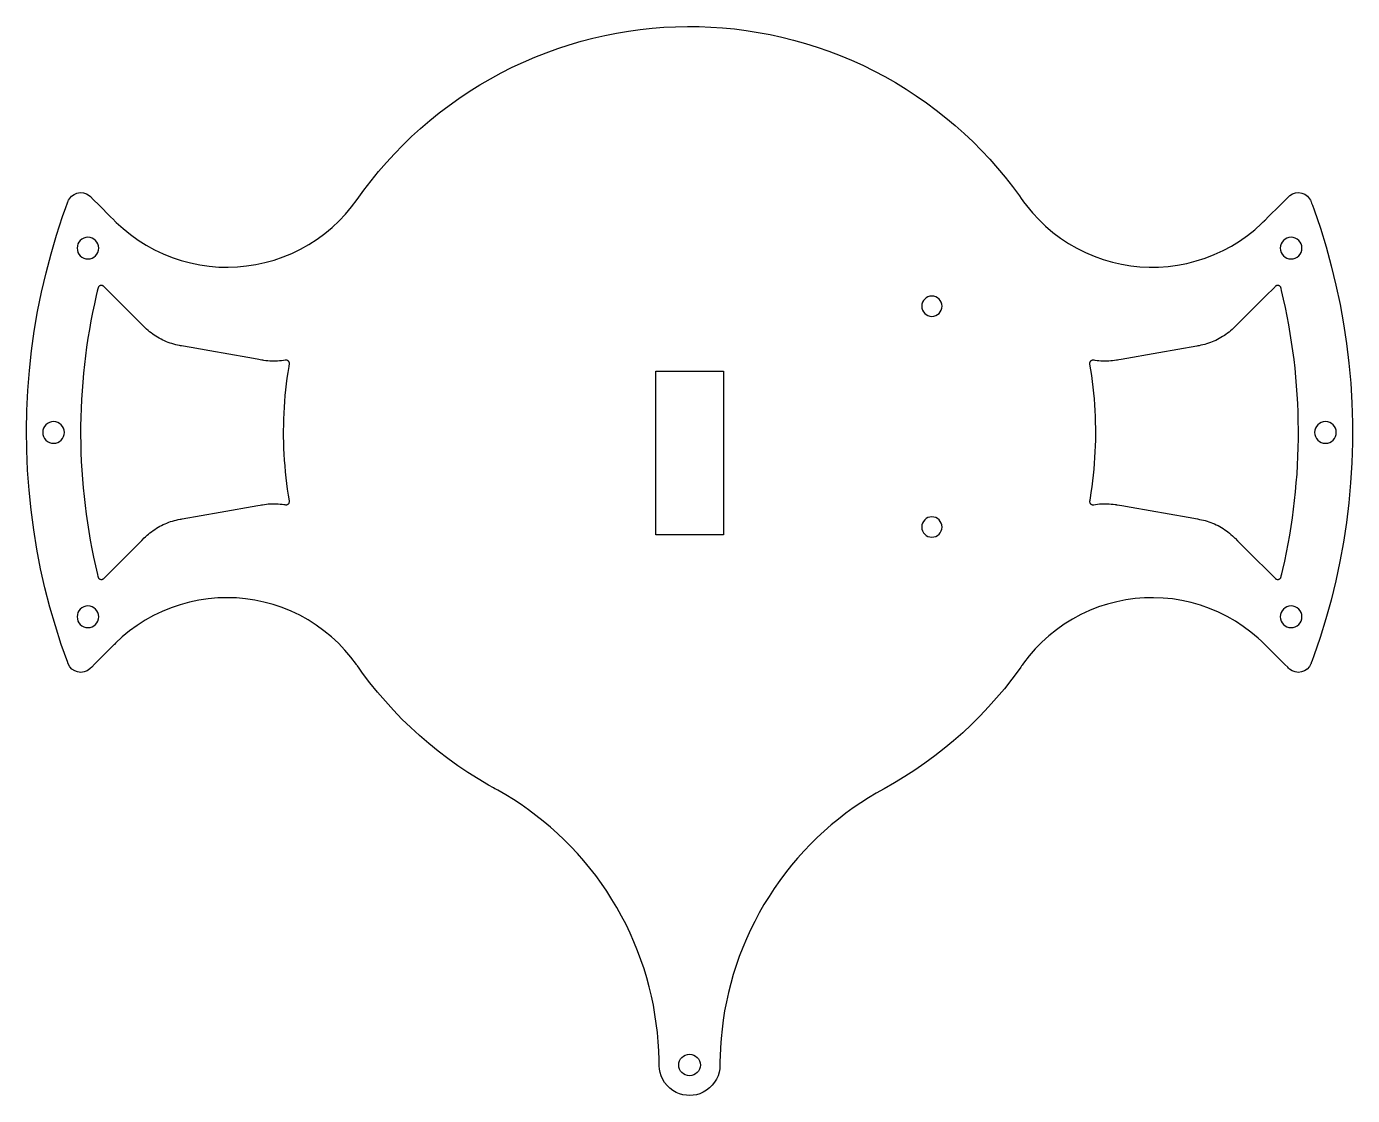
# Model space of a CAD drawing. Header units: millimetres. Extents: x -98 to 98, y -95 to 63.
import ezdxf

# ---------------------------------------------------------------- set-up
doc = ezdxf.new("R2010")
doc.units = ezdxf.units.MM
doc.layers.add('Layer 3 Sketches', color=254, linetype='Continuous', true_color=0xc2ced6)

msp = doc.modelspace()

# ---------------------------------------------------------------- linework, layer by layer
msp.add_lwpolyline([(-5, -12.11), (-5, 12.11), (5, 12.11), (5, -12.11)], close=True)
at = {"extrusion": (0, 1e-16, -1)}
msp.add_circle((-35.82, 21.69), 1.5, dxfattribs=at)
at = {"extrusion": (0, 0, -1)}
msp.add_circle((-35.82, -10.94), 1.5, dxfattribs=at)
at = {"layer": 'Layer 3 Sketches', "color": 7}
for points in [[(-49.13, 37.47), (-48.12, 38.87), (-47.06, 40.25), (-45.96, 41.61), (-44.81, 42.94), (-43.61, 44.24), (-42.37, 45.52), (-41.09, 46.76), (-39.77, 47.97), (-38.4, 49.14), (-37, 50.27), (-35.55, 51.37), (-34.08, 52.42), (-32.56, 53.43), (-31.02, 54.4), (-29.44, 55.31), (-27.84, 56.19), (-26.21, 57.01), (-24.56, 57.78), (-22.89, 58.5), (-21.2, 59.17), (-19.49, 59.78), (-17.77, 60.34), (-16.03, 60.85), (-14.29, 61.31), (-12.54, 61.71), (-10.79, 62.06), (-9.04, 62.35), (-7.28, 62.59), (-5.53, 62.78), (-3.78, 62.92), (-2.05, 63), (-0.32, 63.04), (1.41, 63.02), (3.14, 62.95), (4.89, 62.84), (6.64, 62.67), (8.39, 62.45), (10.14, 62.17), (11.9, 61.84), (13.65, 61.46), (15.39, 61.03), (17.13, 60.54), (18.86, 60), (20.57, 59.4), (22.27, 58.75), (23.95, 58.05), (25.61, 57.3), (27.25, 56.49), (28.86, 55.64), (30.44, 54.74), (32, 53.79), (33.52, 52.8), (35.01, 51.76), (36.47, 50.68), (37.89, 49.56), (39.27, 48.4), (40.61, 47.21), (41.91, 45.98), (43.16, 44.71), (44.37, 43.42), (45.54, 42.1), (46.66, 40.75), (47.74, 39.38), (48.77, 37.99), (49.02, 37.64), (49.14, 37.47), (49.19, 37.4), (49.38, 37.12), (49.79, 36.58), (50.67, 35.51), (51.61, 34.49), (52.63, 33.52), (53.7, 32.61), (54.84, 31.75), (56.02, 30.97), (57.26, 30.26), (58.53, 29.62), (59.83, 29.07), (61.16, 28.59), (62.51, 28.2), (63.87, 27.9), (65.23, 27.67), (66.58, 27.53), (67.95, 27.46), (69.33, 27.48), (70.73, 27.58), (72.12, 27.76), (73.51, 28.03), (74.89, 28.38), (76.24, 28.81), (77.57, 29.33), (78.86, 29.93), (80.11, 30.59), (81.3, 31.33), (82.45, 32.14), (83.54, 33), (84.56, 33.92), (84.8, 34.15), (84.92, 34.27), (84.98, 34.33), (85.01, 34.35), (85.11, 34.46), (85.54, 34.89), (87.24, 36.59), (88.09, 37.44), (88.52, 37.87), (88.57, 37.91), (88.59, 37.93), (88.63, 37.97), (88.72, 38.05), (89.12, 38.3), (89.58, 38.46), (90.06, 38.5), (90.52, 38.42), (90.96, 38.24), (91.35, 37.96), (91.66, 37.59), (91.77, 37.38), (91.82, 37.28), (91.84, 37.22), (91.85, 37.2), (91.85, 37.2), (91.88, 37.11), (91.95, 36.94), (92.07, 36.61), (92.31, 35.93), (93.24, 33.21), (94.09, 30.45), (94.86, 27.66), (95.55, 24.83), (96.15, 21.97), (96.68, 19.09), (97.11, 16.19), (97.46, 13.27), (97.73, 10.33), (97.9, 7.39), (97.99, 4.44), (97.99, 1.48), (97.9, -1.47), (97.72, -4.41), (97.45, -7.35), (97.09, -10.27), (96.65, -13.17), (96.12, -16.05), (95.51, -18.9), (94.82, -21.73), (94.04, -24.52), (93.19, -27.28), (92.26, -30), (92.02, -30.68), (91.9, -31.01), (91.86, -31.09), (91.85, -31.12), (91.85, -31.12), (91.85, -31.13), (91.84, -31.15), (91.62, -31.57), (91.3, -31.93), (90.9, -32.2), (90.46, -32.37), (90, -32.43), (89.52, -32.37), (89.06, -32.2), (88.67, -31.94), (88.59, -31.86), (88.57, -31.84), (88.51, -31.79), (88.41, -31.68), (87.98, -31.26), (86.28, -29.55), (85.43, -28.7), (85, -28.28), (84.96, -28.23), (84.9, -28.17), (84.78, -28.06), (84.53, -27.82), (84.03, -27.36), (82.97, -26.47), (81.85, -25.64), (80.68, -24.86), (79.45, -24.16), (78.18, -23.53), (76.87, -22.98), (75.53, -22.5), (74.16, -22.11), (72.78, -21.8), (71.39, -21.58), (69.99, -21.44), (68.6, -21.39), (67.23, -21.42), (65.87, -21.52), (64.51, -21.71), (63.15, -21.98), (61.8, -22.33), (60.46, -22.76), (59.14, -23.28), (57.86, -23.87), (56.6, -24.55), (55.39, -25.3), (54.23, -26.12), (53.13, -27.01), (52.09, -27.95), (51.11, -28.95), (50.2, -29.99), (49.36, -31.08), (49.17, -31.36), (49.14, -31.39), (49.09, -31.47), (48.96, -31.65), (48.7, -32.01), (47.64, -33.44), (46.54, -34.84), (45.39, -36.2), (44.2, -37.54), (42.97, -38.84), (41.69, -40.11), (40.38, -41.34), (39.04, -42.53), (37.65, -43.68), (36.24, -44.78), (34.8, -45.84), (33.32, -46.86), (31.82, -47.83), (30.3, -48.75), (28.75, -49.63), (27.59, -50.28), (26.45, -50.97), (25.32, -51.69), (24.2, -52.46), (23.1, -53.26), (22.01, -54.1), (20.95, -54.97), (19.91, -55.88), (18.88, -56.83), (17.89, -57.81), (16.92, -58.82), (15.98, -59.87), (15.07, -60.94), (14.19, -62.05), (13.34, -63.18), (12.52, -64.35), (11.75, -65.53), (11, -66.74), (10.3, -67.98), (9.63, -69.23), (9, -70.5), (8.41, -71.79), (7.86, -73.09), (7.36, -74.41), (6.89, -75.73), (6.47, -77.07), (6.09, -78.41), (5.75, -79.76), (5.45, -81.12), (5.19, -82.47), (4.98, -83.82), (4.8, -85.17), (4.67, -86.52), (4.57, -87.86), (4.52, -89.2), (4.5, -89.86), (4.5, -90.19), (4.5, -90.36), (4.5, -90.44), (4.5, -90.46), (4.5, -90.46), (4.5, -90.46), (4.5, -90.46), (4.5, -90.46), (4.5, -90.46), (4.5, -90.46), (4.5, -90.46), (4.5, -90.52), (4.47, -91.02), (4.37, -91.53), (4.22, -92.04), (3.99, -92.54), (3.71, -93.01), (3.36, -93.46), (2.96, -93.85), (2.51, -94.2), (2.03, -94.48), (1.53, -94.7), (1.02, -94.85), (0.52, -94.93), (0.02, -94.96), (-0.47, -94.94), (-0.98, -94.86), (-1.48, -94.71), (-1.99, -94.5), (-2.47, -94.23), (-2.92, -93.89), (-3.33, -93.5), (-3.68, -93.06), (-3.97, -92.58), (-4.2, -92.08), (-4.36, -91.57), (-4.46, -91.07), (-4.5, -90.57), (-4.5, -90.46), (-4.5, -90.46), (-4.5, -90.46), (-4.5, -90.46), (-4.5, -90.46), (-4.5, -90.46), (-4.5, -90.46), (-4.5, -90.46), (-4.5, -90.46), (-4.5, -90.46), (-4.5, -90.43), (-4.5, -90.35), (-4.51, -89.69), (-4.55, -88.35), (-4.63, -87.02), (-4.75, -85.67), (-4.91, -84.32), (-5.11, -82.97), (-5.35, -81.61), (-5.63, -80.26), (-5.96, -78.91), (-6.32, -77.57), (-6.73, -76.23), (-7.18, -74.9), (-7.67, -73.58), (-8.21, -72.27), (-8.78, -70.97), (-9.39, -69.7), (-10.05, -68.44), (-10.74, -67.2), (-11.47, -65.98), (-12.23, -64.78), (-13.03, -63.61), (-13.87, -62.47), (-14.74, -61.35), (-15.64, -60.26), (-16.57, -59.2), (-17.53, -58.18), (-18.51, -57.19), (-19.53, -56.23), (-20.56, -55.31), (-21.62, -54.42), (-22.7, -53.57), (-23.79, -52.75), (-24.9, -51.97), (-26.03, -51.23), (-27.17, -50.53), (-28.32, -49.86), (-28.61, -49.7), (-28.76, -49.62), (-28.96, -49.51), (-29.73, -49.08), (-31.26, -48.17), (-32.77, -47.22), (-34.26, -46.22), (-35.71, -45.18), (-37.14, -44.09), (-38.53, -42.96), (-39.89, -41.78), (-41.21, -40.57), (-42.5, -39.32), (-43.75, -38.03), (-44.95, -36.7), (-46.12, -35.34), (-47.24, -33.96), (-48.32, -32.54), (-48.84, -31.82), (-49.09, -31.46), (-49.14, -31.39), (-49.17, -31.35), (-49.22, -31.28), (-50.04, -30.19), (-50.94, -29.14), (-51.9, -28.13), (-52.93, -27.18), (-54.03, -26.28), (-55.18, -25.45), (-56.38, -24.68), (-57.62, -23.99), (-58.9, -23.38), (-60.22, -22.85), (-61.55, -22.4), (-62.9, -22.03), (-64.26, -21.75), (-65.62, -21.55), (-66.98, -21.43), (-68.35, -21.39), (-69.74, -21.43), (-71.13, -21.55), (-72.52, -21.76), (-73.91, -22.05), (-75.28, -22.42), (-76.63, -22.88), (-77.94, -23.42), (-79.22, -24.04), (-80.46, -24.73), (-81.64, -25.49), (-82.77, -26.31), (-83.84, -27.19), (-84.84, -28.12), (-84.96, -28.24), (-85, -28.28), (-85.01, -28.29), (-85.07, -28.34), (-85.17, -28.45), (-85.39, -28.66), (-86.24, -29.51), (-87.94, -31.22), (-88.37, -31.64), (-88.57, -31.85), (-88.65, -31.92), (-89.04, -32.19), (-89.5, -32.37), (-89.98, -32.43), (-90.44, -32.37), (-90.88, -32.21), (-91.28, -31.94), (-91.61, -31.59), (-91.83, -31.17), (-91.84, -31.15), (-91.85, -31.13), (-91.85, -31.13), (-91.85, -31.12), (-91.86, -31.12), (-91.87, -31.08), (-91.9, -30.99), (-92.86, -28.29), (-93.74, -25.55), (-94.54, -22.77), (-95.27, -19.95), (-95.91, -17.11), (-96.47, -14.23), (-96.94, -11.34), (-97.33, -8.42), (-97.63, -5.49), (-97.84, -2.55), (-97.96, 0.4), (-98, 3.35), (-97.95, 6.3), (-97.8, 9.25), (-97.57, 12.19), (-97.25, 15.11), (-96.85, 18.02), (-96.36, 20.91), (-95.78, 23.78), (-95.12, 26.62), (-94.38, 29.43), (-93.56, 32.2), (-92.66, 34.94), (-92.19, 36.29), (-91.94, 36.96), (-91.88, 37.13), (-91.85, 37.2), (-91.85, 37.2), (-91.85, 37.2), (-91.83, 37.26), (-91.78, 37.36), (-91.67, 37.57), (-91.36, 37.94), (-90.97, 38.23), (-90.54, 38.42), (-90.08, 38.5), (-89.6, 38.46), (-89.14, 38.31), (-88.73, 38.06), (-88.56, 37.9), (-88.13, 37.48), (-87.28, 36.63), (-85.58, 34.92), (-85.15, 34.5), (-85.05, 34.39), (-84.98, 34.33), (-84.74, 34.09), (-83.73, 33.17), (-82.65, 32.29), (-81.52, 31.48), (-80.33, 30.73), (-79.09, 30.04), (-77.81, 29.43), (-76.49, 28.9), (-75.14, 28.45), (-73.76, 28.09), (-72.38, 27.8), (-70.98, 27.6), (-69.59, 27.49), (-68.2, 27.46), (-66.83, 27.51), (-65.48, 27.64), (-64.12, 27.85), (-62.76, 28.14), (-61.41, 28.52), (-60.08, 28.97), (-58.77, 29.51), (-57.49, 30.14), (-56.25, 30.83), (-55.05, 31.6), (-53.91, 32.44), (-52.82, 33.35), (-51.8, 34.31), (-50.84, 35.32), (-49.95, 36.38), (-49.13, 37.47)], [(-59.14, -7.07), (-59.28, -6.22), (-59.41, -5.36), (-59.52, -4.51), (-59.63, -3.65), (-59.72, -2.78), (-59.79, -1.92), (-59.86, -1.06), (-59.91, -0.19), (-59.95, 0.68), (-59.98, 1.55), (-60, 2.41), (-60, 3.28), (-59.99, 4.15), (-59.97, 5.02), (-59.93, 5.89), (-59.88, 6.75), (-59.82, 7.62), (-59.75, 8.48), (-59.67, 9.35), (-59.57, 10.21), (-59.46, 11.07), (-59.34, 11.92), (-59.2, 12.77), (-59.17, 12.99), (-59.15, 13.09), (-59.15, 13.12), (-59.14, 13.13), (-59.14, 13.14), (-59.14, 13.14), (-59.14, 13.15), (-59.14, 13.2), (-59.14, 13.26), (-59.14, 13.32), (-59.16, 13.37), (-59.18, 13.43), (-59.21, 13.48), (-59.24, 13.53), (-59.32, 13.61), (-59.36, 13.64), (-59.41, 13.67), (-59.47, 13.7), (-59.52, 13.71), (-59.58, 13.72), (-59.64, 13.73), (-59.69, 13.72), (-59.71, 13.72), (-59.72, 13.72), (-59.72, 13.72), (-59.72, 13.72), (-59.72, 13.72), (-59.73, 13.72), (-59.75, 13.71), (-60.03, 13.67), (-60.32, 13.63), (-60.6, 13.6), (-60.89, 13.59), (-61.18, 13.57), (-61.47, 13.57), (-61.76, 13.58), (-62.05, 13.59), (-62.34, 13.61), (-62.63, 13.64), (-62.91, 13.68), (-63.05, 13.7), (-63.12, 13.71), (-63.16, 13.72), (-63.2, 13.73), (-63.9, 13.85), (-65.3, 14.1), (-70.88, 15.08), (-73.68, 15.57), (-75.07, 15.82), (-75.25, 15.85), (-75.39, 15.88), (-75.67, 15.93), (-75.95, 16), (-76.23, 16.07), (-76.51, 16.16), (-76.78, 16.25), (-77.05, 16.34), (-77.32, 16.45), (-77.59, 16.56), (-77.85, 16.69), (-78.12, 16.82), (-78.37, 16.95), (-78.62, 17.1), (-78.87, 17.25), (-79.12, 17.41), (-79.35, 17.58), (-79.59, 17.75), (-79.81, 17.93), (-80.03, 18.11), (-80.25, 18.3), (-80.46, 18.49), (-80.56, 18.59), (-80.61, 18.64), (-80.65, 18.69), (-81, 19.03), (-81.69, 19.72), (-83.08, 21.11), (-85.85, 23.88), (-86.54, 24.57), (-86.58, 24.62), (-86.59, 24.62), (-86.59, 24.63), (-86.59, 24.63), (-86.6, 24.63), (-86.61, 24.64), (-86.63, 24.66), (-86.68, 24.69), (-86.73, 24.72), (-86.78, 24.74), (-86.84, 24.76), (-86.9, 24.77), (-86.95, 24.77), (-87.01, 24.77), (-87.07, 24.76), (-87.12, 24.74), (-87.17, 24.72), (-87.22, 24.69), (-87.27, 24.65), (-87.31, 24.61), (-87.35, 24.56), (-87.38, 24.52), (-87.41, 24.46), (-87.42, 24.41), (-87.43, 24.4), (-87.43, 24.39), (-87.43, 24.39), (-87.43, 24.39), (-87.43, 24.38), (-87.44, 24.36), (-87.45, 24.32), (-87.47, 24.24), (-87.54, 23.93), (-87.69, 23.3), (-87.97, 22.04), (-88.23, 20.78), (-88.48, 19.51), (-88.71, 18.23), (-88.92, 16.95), (-89.11, 15.66), (-89.28, 14.38), (-89.44, 13.08), (-89.57, 11.79), (-89.69, 10.49), (-89.79, 9.19), (-89.87, 7.89), (-89.93, 6.58), (-89.97, 5.28), (-90, 3.97), (-90, 2.66), (-89.98, 1.36), (-89.95, 0.05), (-89.9, -1.25), (-89.83, -2.55), (-89.74, -3.86), (-89.63, -5.16), (-89.5, -6.45), (-89.35, -7.75), (-89.19, -9.04), (-89, -10.32), (-88.8, -11.61), (-88.58, -12.88), (-88.34, -14.16), (-88.09, -15.42), (-87.81, -16.69), (-87.52, -17.94), (-87.45, -18.26), (-87.44, -18.29), (-87.43, -18.31), (-87.43, -18.32), (-87.43, -18.32), (-87.43, -18.32), (-87.43, -18.32), (-87.43, -18.33), (-87.42, -18.34), (-87.4, -18.39), (-87.38, -18.45), (-87.35, -18.5), (-87.31, -18.54), (-87.27, -18.58), (-87.22, -18.62), (-87.17, -18.65), (-87.12, -18.67), (-87.01, -18.69), (-86.95, -18.7), (-86.89, -18.7), (-86.83, -18.69), (-86.78, -18.67), (-86.72, -18.65), (-86.67, -18.62), (-86.63, -18.58), (-86.61, -18.57), (-86.59, -18.56), (-86.59, -18.55), (-86.59, -18.55), (-86.59, -18.55), (-86.58, -18.54), (-86.49, -18.45), (-85.1, -17.07), (-82.33, -14.3), (-80.95, -12.91), (-80.6, -12.56), (-80.4, -12.37), (-80.19, -12.17), (-79.97, -11.98), (-79.75, -11.8), (-79.52, -11.63), (-79.29, -11.45), (-79.05, -11.29), (-78.8, -11.13), (-78.55, -10.98), (-78.3, -10.84), (-78.04, -10.71), (-77.78, -10.58), (-77.51, -10.46), (-77.25, -10.35), (-76.98, -10.24), (-76.7, -10.15), (-76.43, -10.06), (-76.15, -9.98), (-75.87, -9.91), (-75.59, -9.85), (-75.31, -9.79), (-75.28, -9.78), (-75.24, -9.78), (-75.15, -9.76), (-74.98, -9.73), (-69.39, -8.75), (-63.8, -7.76), (-63.45, -7.7), (-63.28, -7.67), (-63.19, -7.65), (-63.11, -7.64), (-62.83, -7.6), (-62.54, -7.56), (-62.26, -7.53), (-61.97, -7.51), (-61.68, -7.5), (-61.39, -7.5), (-61.1, -7.5), (-60.81, -7.52), (-60.52, -7.54), (-60.23, -7.57), (-59.95, -7.61), (-59.81, -7.63), (-59.74, -7.64), (-59.72, -7.65), (-59.72, -7.65), (-59.72, -7.65), (-59.69, -7.65), (-59.63, -7.65), (-59.58, -7.65), (-59.52, -7.64), (-59.46, -7.62), (-59.41, -7.6), (-59.36, -7.57), (-59.31, -7.54), (-59.27, -7.5), (-59.24, -7.45), (-59.2, -7.41), (-59.18, -7.35), (-59.16, -7.3), (-59.14, -7.24), (-59.14, -7.18), (-59.14, -7.13), (-59.14, -7.07)], [(59.14, 13.14), (59.28, 12.29), (59.41, 11.44), (59.52, 10.58), (59.63, 9.72), (59.72, 8.86), (59.79, 7.99), (59.86, 7.13), (59.91, 6.26), (59.95, 5.39), (59.98, 4.53), (60, 3.66), (60, 2.79), (59.99, 1.92), (59.97, 1.05), (59.93, 0.18), (59.88, -0.68), (59.82, -1.55), (59.75, -2.41), (59.67, -3.27), (59.57, -4.13), (59.46, -4.99), (59.34, -5.85), (59.2, -6.7), (59.17, -6.91), (59.15, -7.02), (59.15, -7.05), (59.14, -7.06), (59.14, -7.07), (59.14, -7.07), (59.14, -7.07), (59.14, -7.13), (59.14, -7.19), (59.14, -7.24), (59.16, -7.3), (59.18, -7.36), (59.21, -7.41), (59.24, -7.46), (59.32, -7.54), (59.36, -7.57), (59.41, -7.6), (59.47, -7.62), (59.52, -7.64), (59.58, -7.65), (59.64, -7.65), (59.7, -7.65), (59.71, -7.65), (59.72, -7.65), (59.72, -7.65), (59.72, -7.65), (59.72, -7.65), (59.73, -7.64), (59.75, -7.64), (60.03, -7.6), (60.32, -7.56), (60.6, -7.53), (60.89, -7.51), (61.18, -7.5), (61.47, -7.5), (61.76, -7.5), (62.05, -7.52), (62.34, -7.54), (62.63, -7.57), (62.91, -7.61), (63.05, -7.63), (63.12, -7.64), (63.16, -7.65), (63.2, -7.65), (63.9, -7.78), (65.3, -8.02), (70.88, -9.01), (73.68, -9.5), (75.07, -9.75), (75.25, -9.78), (75.39, -9.81), (75.67, -9.86), (75.95, -9.93), (76.23, -10), (76.51, -10.08), (76.78, -10.17), (77.05, -10.27), (77.32, -10.38), (77.59, -10.49), (77.85, -10.61), (78.12, -10.74), (78.37, -10.88), (78.62, -11.03), (78.87, -11.18), (79.12, -11.34), (79.35, -11.5), (79.59, -11.67), (79.81, -11.85), (80.03, -12.04), (80.25, -12.23), (80.46, -12.42), (80.56, -12.52), (80.61, -12.57), (80.65, -12.61), (81, -12.96), (81.69, -13.65), (83.08, -15.04), (85.85, -17.81), (86.54, -18.5), (86.58, -18.54), (86.59, -18.55), (86.59, -18.55), (86.59, -18.55), (86.6, -18.56), (86.61, -18.57), (86.63, -18.59), (86.68, -18.62), (86.73, -18.65), (86.78, -18.67), (86.84, -18.69), (86.9, -18.7), (86.95, -18.7), (87.01, -18.69), (87.07, -18.68), (87.12, -18.67), (87.17, -18.64), (87.22, -18.61), (87.27, -18.58), (87.31, -18.54), (87.35, -18.49), (87.38, -18.44), (87.41, -18.39), (87.42, -18.34), (87.43, -18.32), (87.43, -18.32), (87.43, -18.32), (87.43, -18.32), (87.43, -18.31), (87.44, -18.29), (87.45, -18.25), (87.47, -18.17), (87.54, -17.86), (87.69, -17.23), (87.97, -15.97), (88.23, -14.7), (88.48, -13.43), (88.71, -12.16), (88.92, -10.88), (89.11, -9.59), (89.28, -8.3), (89.44, -7.01), (89.57, -5.72), (89.69, -4.42), (89.79, -3.12), (89.87, -1.81), (89.93, -0.51), (89.97, 0.8), (90, 2.1), (90, 3.41), (89.98, 4.71), (89.95, 6.02), (89.9, 7.32), (89.83, 8.63), (89.74, 9.93), (89.63, 11.23), (89.5, 12.52), (89.35, 13.82), (89.19, 15.11), (89, 16.4), (88.8, 17.68), (88.58, 18.96), (88.34, 20.23), (88.09, 21.5), (87.81, 22.76), (87.52, 24.01), (87.45, 24.33), (87.44, 24.37), (87.43, 24.39), (87.43, 24.39), (87.43, 24.39), (87.43, 24.39), (87.43, 24.39), (87.43, 24.4), (87.42, 24.41), (87.4, 24.47), (87.38, 24.52), (87.35, 24.57), (87.31, 24.61), (87.27, 24.65), (87.22, 24.69), (87.17, 24.72), (87.12, 24.74), (87.01, 24.77), (86.95, 24.77), (86.89, 24.77), (86.83, 24.76), (86.78, 24.74), (86.72, 24.72), (86.67, 24.69), (86.63, 24.66), (86.61, 24.64), (86.6, 24.63), (86.59, 24.63), (86.59, 24.62), (86.59, 24.62), (86.58, 24.61), (86.49, 24.52), (85.1, 23.14), (82.33, 20.37), (80.95, 18.98), (80.6, 18.64), (80.4, 18.44), (80.19, 18.24), (79.97, 18.06), (79.75, 17.87), (79.52, 17.7), (79.29, 17.53), (79.05, 17.36), (78.8, 17.21), (78.55, 17.06), (78.3, 16.91), (78.04, 16.78), (77.78, 16.65), (77.51, 16.53), (77.25, 16.42), (76.98, 16.32), (76.7, 16.22), (76.43, 16.13), (76.15, 16.05), (75.87, 15.98), (75.59, 15.92), (75.31, 15.86), (75.28, 15.86), (75.24, 15.85), (75.15, 15.83), (74.98, 15.8), (69.39, 14.82), (63.8, 13.83), (63.45, 13.77), (63.28, 13.74), (63.19, 13.72), (63.11, 13.71), (62.83, 13.67), (62.54, 13.63), (62.26, 13.6), (61.97, 13.58), (61.68, 13.57), (61.39, 13.57), (61.1, 13.58), (60.81, 13.59), (60.52, 13.61), (60.23, 13.64), (59.95, 13.68), (59.81, 13.7), (59.74, 13.72), (59.72, 13.72), (59.72, 13.72), (59.72, 13.72), (59.69, 13.72), (59.63, 13.73), (59.58, 13.72), (59.52, 13.71), (59.46, 13.69), (59.41, 13.67), (59.36, 13.64), (59.31, 13.61), (59.27, 13.57), (59.24, 13.53), (59.2, 13.48), (59.18, 13.43), (59.16, 13.37), (59.14, 13.31), (59.14, 13.26), (59.14, 13.2), (59.14, 13.14)]]:
    msp.add_lwpolyline(points, close=True, dxfattribs=at)
at = {"layer": 'Layer 3 Sketches', "color": 7, "extrusion": (0, 0, -1)}
for centre in [(88.92, 30.28), (-88.92, 30.28), (94, 3.04), (-94, 3.04), (88.92, -24.21), (-88.92, -24.21)]:
    msp.add_circle(centre, 1.6, dxfattribs=at)
at = {"layer": 'Layer 3 Sketches', "color": 7}
msp.add_circle((0, -90.46), 1.6, dxfattribs=at)

doc.saveas('drawing.dxf')
